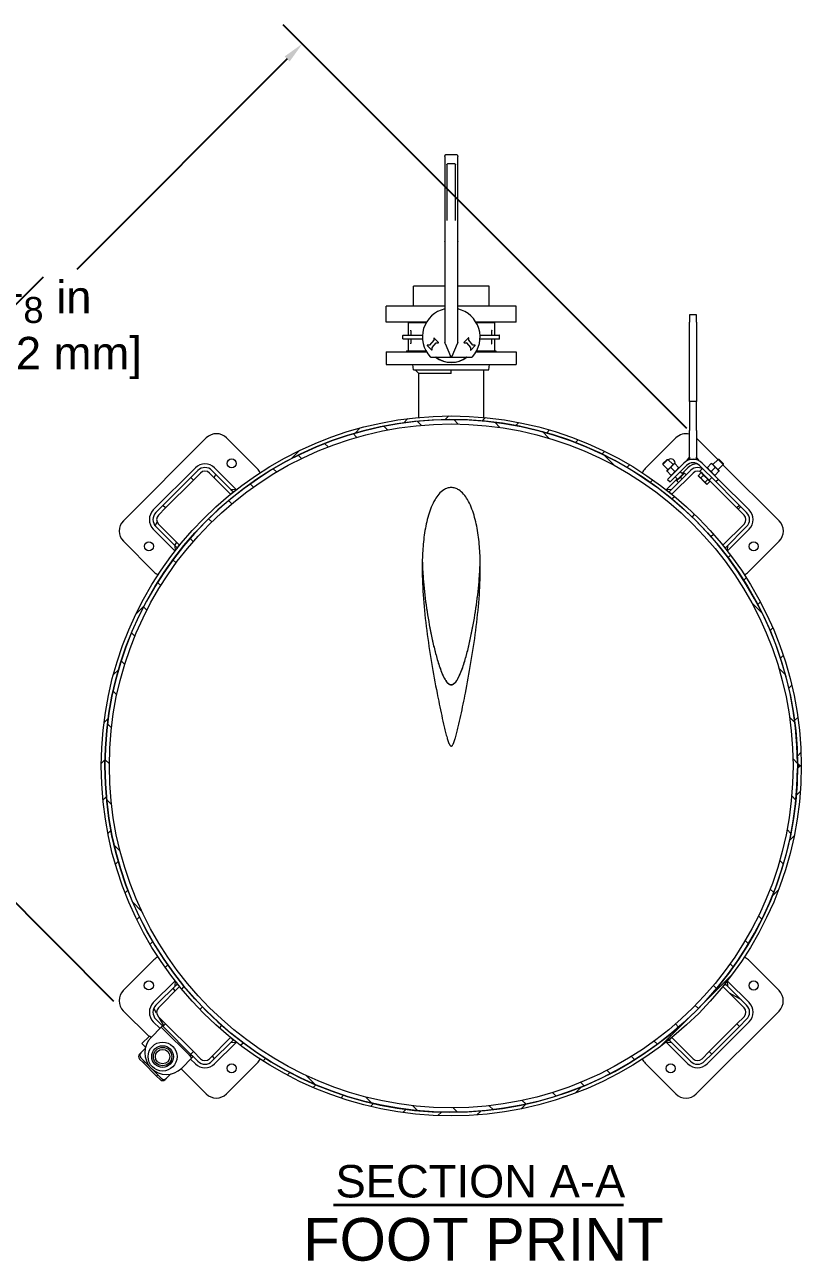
# Model space of a CAD drawing. Header units: inches. Extents: x 19 to 503, y 7 to 322.
# Drawn here: x 217.2 to 271, y 172.1 to 257.8 of the extents above; entities that cross this region are included whole.
import ezdxf

# ---------------------------------------------------------------- set-up
doc = ezdxf.new("R2010")
doc.units = ezdxf.units.IN
doc.header["$LTSCALE"] = 15
doc.header["$MEASUREMENT"] = 0
for name, color, linetype, lineweight in [('Dimension (ANSI)', 7, 'Continuous', 25), ('Hatch', 7, 'Continuous', 18), ('Symbol', 7, 'Continuous', 25), ('Visible', 7, 'Continuous', 18)]:
    doc.layers.add(name, color=color, linetype=linetype, lineweight=lineweight)
doc.styles.add('MEMCOR Medium', font='arial.ttf')
doc.styles.add('Standard Large', font='arial.ttf')
doc.styles.add('Text Style242', font='arial.ttf')
doc.dimstyles.new('Default (ANSI)', dxfattribs={"dimscale": 15, "dimtxt": 0.15, "dimasz": 0.098425, "dimexe": 0.125, "dimexo": 0.0625, "dimgap": 0.031496, "dimtad": 0, "dimtih": 1, "dimtoh": 1, "dimdec": 4, "dimrnd": 1e-08, "dimzin": 3, "dimdsep": 46, "dimlunit": 5, "dimtxsty": 'MEMCOR Medium', "dimcen": 0.09, "dimdle": 0.393701, "dimclrd": 256, "dimclre": 256, "dimclrt": 256, "dimadec": 0, "dimazin": 1, "dimtfac": 0.8, "dimtofl": 0, "dimtmove": 0, "dimatfit": 3, "dimfxl": 1, "dimfrac": 1, "dimtolj": 1, "dimtzin": 4, "dimlwd": -1, "dimlwe": -1, "dimarcsym": 0})

# ---------------------------------------------------------------- blocks, each defined once
blk = doc.blocks.new('*D26')
at = {"layer": 'Defpoints', "color": 0, "transparency": 16777216}
for p in [(263.71, 229.12), (196.7, 216.724), (224.003, 189.421)]:
    blk.add_point(p, dxfattribs=at)
at = {"layer": 'Dimension (ANSI)', "transparency": 16777216}
for p, q in [((263.047, 229.783), (235.077, 257.752)), ((235.359, 255.383), (220.78, 240.804)), ((197.744, 217.768), (212.323, 232.346)), ((223.341, 190.084), (195.375, 218.05))]:
    blk.add_line(p, q, dxfattribs=at)
for points in [[(235.185, 255.557), (235.533, 255.209), (236.403, 256.427)], [(197.57, 217.942), (197.918, 217.594), (196.7, 216.724)]]:
    blk.add_solid(points, dxfattribs=at)
at = {"layer": 'Dimension (ANSI)', "transparency": 16777216, "char_height": 2.25, "attachment_point": 5, "style": 'MEMCOR Medium'}
for s, insert in [('\\A1; 56{\\H0.8x;\\S1#8;} in', (216.552, 238.889)), ('\\A1;[1426.2 mm]', (216.552, 234.661))]:
    blk.add_mtext(s, dxfattribs=dict(at, insert=insert))

msp = doc.modelspace()

# ---------------------------------------------------------------- hatches: boundary and pattern name
at = {"layer": 'Hatch'}
h = msp.add_hatch(dxfattribs=at)
h.set_pattern_fill('ANSI31', color=256, scale=15, style=0)
edge = h.paths.add_edge_path()
edge.add_line((270.72643, 206.58848), (270.72673, 206.58819))
edge.add_spline(control_points=[(270.72673, 206.58819), (270.75857, 206.557), (270.79033, 206.52572), (270.85381, 206.46281), (270.88554, 206.43118), (270.91718, 206.39946)], knot_values=[-0.68102593, -0.68102593, -0.68102593, -0.68102593, -0.34137369, -0.34137369, 0, 0, 0, 0], degree=3, periodic=0)
edge.add_line((270.91718, 206.39946), (270.97718, 206.39946))
edge.add_ellipse((246.72747, 206.39946), major_axis=(0, 24.24971), ratio=1, start_angle=270, end_angle=307.8977611)
edge.add_ellipse((246.72747, 206.39946), major_axis=(-14.89549, 19.13564), ratio=1, start_angle=270, end_angle=270.5906879)
edge.add_ellipse((246.72747, 206.39946), major_axis=(-15.09197, 18.98106), ratio=1, start_angle=270, end_angle=283.0230921)
edge.add_ellipse((246.72747, 206.39946), major_axis=(-18.98106, 15.09197), ratio=1, start_angle=270, end_angle=270.5906879)
edge.add_ellipse((246.72747, 206.39946), major_axis=(-19.13564, 14.89549), ratio=1, start_angle=270, end_angle=345.7955322)
edge.add_ellipse((246.72747, 206.39946), major_axis=(-14.89549, 19.13564), ratio=1, start_angle=0, end_angle=0.5906879)
edge.add_ellipse((246.72747, 206.39946), major_axis=(-18.98106, -15.09197), ratio=1, start_angle=270, end_angle=283.0230921)
edge.add_ellipse((246.72747, 206.39946), major_axis=(-15.09197, -18.98106), ratio=1, start_angle=270, end_angle=270.5906879)
edge.add_ellipse((246.72747, 206.39946), major_axis=(-14.89549, -19.13564), ratio=1, start_angle=270, end_angle=345.7955322)
edge.add_ellipse((246.72747, 206.39946), major_axis=(14.89549, -19.13564), ratio=1, start_angle=270, end_angle=270.5906879)
edge.add_ellipse((246.72747, 206.39946), major_axis=(15.09197, -18.98106), ratio=1, start_angle=270, end_angle=283.0230921)
edge.add_ellipse((246.72747, 206.39946), major_axis=(18.98106, -15.09197), ratio=1, start_angle=270, end_angle=270.5906879)
edge.add_ellipse((246.72747, 206.39946), major_axis=(19.13564, -14.89549), ratio=1, start_angle=270, end_angle=345.7955322)
edge.add_ellipse((246.72747, 206.39946), major_axis=(19.13564, 14.89549), ratio=1, start_angle=270, end_angle=270.5906879)
edge.add_ellipse((246.72747, 206.39946), major_axis=(18.98106, 15.09197), ratio=1, start_angle=270, end_angle=283.0230921)
edge.add_ellipse((246.72747, 206.39946), major_axis=(15.09197, 18.98106), ratio=1, start_angle=270, end_angle=270.5906879)
edge.add_ellipse((246.72747, 206.39946), major_axis=(14.89549, 19.13564), ratio=1, start_angle=270, end_angle=307.8977611)
edge.add_line((270.97718, 206.39946), (270.91718, 206.39946))
edge.add_spline(control_points=[(270.91718, 206.39946), (270.88554, 206.36774), (270.85381, 206.33611), (270.79033, 206.2732), (270.75857, 206.24192), (270.72673, 206.21073)], knot_values=[-0.68207588, -0.68207588, -0.68207588, -0.68207588, -0.3407022, -0.3407022, -0.00104997, -0.00104997, -0.00104997, -0.00104997], degree=3, periodic=0)
edge.add_line((270.72673, 206.21073), (270.72643, 206.21044))
edge.add_ellipse((246.72747, 206.39946), major_axis=(-0.18902, -23.99896), ratio=1, start_angle=90.9025037, end_angle=450, ccw=False)
h = msp.add_hatch(dxfattribs=at)
h.set_pattern_fill('ANSI31', color=256, scale=15, angle=90.0002, style=0)
edge = h.paths.add_edge_path()
edge.add_ellipse((246.72747, 206.39946), major_axis=(0, 24), ratio=1, start_angle=270, end_angle=270.4505559)
edge.add_ellipse((246.72747, 206.39946), major_axis=(-0.18873, 23.99926), ratio=1, start_angle=270, end_angle=629.0988883)
edge.add_ellipse((246.72747, 206.39946), major_axis=(0.18873, 23.99926), ratio=1, start_angle=270, end_angle=270.4505559)
edge = h.paths.add_edge_path(flags=0)
edge.add_ellipse((246.72747, 206.39946), major_axis=(0, 23.69), ratio=1, start_angle=0, end_angle=360)
h = msp.add_hatch(dxfattribs=at)
h.set_pattern_fill('ANSI31', color=256, scale=15, angle=15, style=0)
edge = h.paths.add_edge_path()
edge.add_line((231.43947, 225.22299), (231.61625, 225.39977))
edge.add_line((231.61625, 225.39977), (231.45872, 225.5573))
edge.add_line((231.45872, 225.5573), (230.14825, 226.86777))
edge.add_ellipse((229.66035, 226.37986), major_axis=(-0.4879, 0.4879), ratio=1, start_angle=270, end_angle=360)
edge.add_line((229.17244, 226.86777), (228.68, 226.37532))
edge.add_line((228.68, 226.37532), (228.85678, 226.19855))
edge.add_line((228.85678, 226.19855), (229.34922, 226.69099))
edge.add_ellipse((229.66035, 226.37986), major_axis=(0.31113, 0.31113), ratio=1, start_angle=0, end_angle=90, ccw=False)
edge.add_line((229.97147, 226.69099), (231.43947, 225.22299))
h = msp.add_hatch(dxfattribs=at)
h.set_pattern_fill('ANSI31', color=256, scale=15, style=0)
edge = h.paths.add_edge_path()
edge.add_line((264.77494, 226.37532), (264.2825, 226.86777))
edge.add_ellipse((263.79459, 226.37986), major_axis=(-0.4879, 0.4879), ratio=1, start_angle=270, end_angle=360)
edge.add_line((263.30669, 226.86777), (261.99622, 225.5573))
edge.add_line((261.99622, 225.5573), (261.83869, 225.39977))
edge.add_line((261.83869, 225.39977), (262.01547, 225.22299))
edge.add_line((262.01547, 225.22299), (263.48347, 226.69099))
edge.add_ellipse((263.79459, 226.37986), major_axis=(0.31113, 0.31113), ratio=1, start_angle=0, end_angle=90, ccw=False)
edge.add_line((264.10572, 226.69099), (264.59816, 226.19855))
edge.add_line((264.59816, 226.19855), (264.77494, 226.37532))
h = msp.add_hatch(dxfattribs=at)
h.set_pattern_fill('ANSI31', color=256, scale=15, angle=-15, style=0)
edge = h.paths.add_edge_path()
edge.add_line((231.45872, 225.5573), (231.61625, 225.39977))
edge.add_line((231.61625, 225.39977), (231.6355, 225.38052))
edge.add_ellipse((246.72747, 206.39946), major_axis=(18.98106, 15.09197), ratio=1, start_angle=89.4093121, end_angle=90, ccw=False)
edge.add_line((231.83198, 225.5351), (231.45872, 225.5573))
h = msp.add_hatch(dxfattribs=at)
h.set_pattern_fill('ANSI31', color=256, scale=15, angle=-15, style=0)
edge = h.paths.add_edge_path()
edge.add_ellipse((246.72747, 206.39946), major_axis=(19.13564, -14.89549), ratio=1, start_angle=89.4093121, end_angle=90)
edge.add_line((261.62296, 225.5351), (261.99622, 225.5573))
edge.add_line((261.99622, 225.5573), (261.83869, 225.39977))
edge.add_line((261.83869, 225.39977), (261.81944, 225.38052))
h = msp.add_hatch(dxfattribs=at)
h.set_pattern_fill('ANSI31', color=256, scale=15, angle=15, style=0)
edge = h.paths.add_edge_path()
edge.add_line((226.75161, 224.44693), (226.25916, 223.95449))
edge.add_ellipse((226.74707, 223.46658), major_axis=(-0.4879, -0.4879), ratio=1, start_angle=270, end_angle=360)
edge.add_line((226.25916, 222.97868), (227.56963, 221.66821))
edge.add_line((227.56963, 221.66821), (227.72716, 221.51068))
edge.add_line((227.72716, 221.51068), (227.90394, 221.68746))
edge.add_line((227.90394, 221.68746), (226.43594, 223.15546))
edge.add_ellipse((226.74707, 223.46658), major_axis=(-0.31113, 0.31113), ratio=1, start_angle=0, end_angle=90, ccw=False)
edge.add_line((226.43594, 223.77771), (226.92838, 224.27016))
edge.add_line((226.92838, 224.27016), (226.75161, 224.44693))
h = msp.add_hatch(dxfattribs=at)
h.set_pattern_fill('ANSI31', color=256, scale=15, style=0)
edge = h.paths.add_edge_path()
edge.add_line((265.551, 221.68746), (265.72778, 221.51068))
edge.add_line((265.72778, 221.51068), (265.88531, 221.66821))
edge.add_line((265.88531, 221.66821), (267.19578, 222.97868))
edge.add_ellipse((266.70787, 223.46658), major_axis=(0.4879, 0.4879), ratio=1, start_angle=270, end_angle=360)
edge.add_line((267.19578, 223.95449), (266.70333, 224.44693))
edge.add_line((266.70333, 224.44693), (266.52656, 224.27016))
edge.add_line((266.52656, 224.27016), (267.019, 223.77771))
edge.add_ellipse((266.70787, 223.46658), major_axis=(0.31113, -0.31113), ratio=1, start_angle=0, end_angle=90, ccw=False)
edge.add_line((267.019, 223.15546), (265.551, 221.68746))
h = msp.add_hatch(dxfattribs=at)
h.set_pattern_fill('ANSI31', color=256, scale=15, angle=-15, style=0)
edge = h.paths.add_edge_path()
edge.add_ellipse((246.72747, 206.39946), major_axis=(14.89549, 19.13564), ratio=1, start_angle=89.4093121, end_angle=90)
edge.add_line((227.59183, 221.29495), (227.56963, 221.66821))
edge.add_line((227.56963, 221.66821), (227.72716, 221.51068))
edge.add_line((227.72716, 221.51068), (227.74641, 221.49143))
h = msp.add_hatch(dxfattribs=at)
h.set_pattern_fill('ANSI31', color=256, scale=15, angle=-15, style=0)
edge = h.paths.add_edge_path()
edge.add_line((265.88531, 221.66821), (265.72778, 221.51068))
edge.add_line((265.72778, 221.51068), (265.70853, 221.49143))
edge.add_ellipse((246.72747, 206.39946), major_axis=(15.09197, -18.98106), ratio=1, start_angle=89.4093121, end_angle=90, ccw=False)
edge.add_line((265.86311, 221.29495), (265.88531, 221.66821))
h = msp.add_hatch(dxfattribs=at)
h.set_pattern_fill('ANSI31', color=256, scale=15, angle=75, style=0)
edge = h.paths.add_edge_path()
edge.add_line((227.90394, 191.11146), (227.72716, 191.28824))
edge.add_line((227.72716, 191.28824), (227.56963, 191.13071))
edge.add_line((227.56963, 191.13071), (226.25916, 189.82024))
edge.add_ellipse((226.74707, 189.33234), major_axis=(-0.4879, -0.4879), ratio=1, start_angle=270, end_angle=360)
edge.add_line((226.25916, 188.84443), (226.72409, 188.37951))
edge.add_line((226.72409, 188.37951), (226.75161, 188.35199))
edge.add_line((226.75161, 188.35199), (226.92838, 188.52877))
edge.add_line((226.92838, 188.52877), (226.43594, 189.02121))
edge.add_ellipse((226.74707, 189.33234), major_axis=(-0.31113, 0.31113), ratio=1, start_angle=0, end_angle=90, ccw=False)
edge.add_line((226.43594, 189.64346), (227.90394, 191.11146))
h = msp.add_hatch(dxfattribs=at)
h.set_pattern_fill('ANSI31', color=256, scale=15, angle=-15, style=0)
edge = h.paths.add_edge_path()
edge.add_line((227.56963, 191.13071), (227.72716, 191.28824))
edge.add_line((227.72716, 191.28824), (227.74641, 191.30749))
edge.add_ellipse((246.72747, 206.39946), major_axis=(-15.09197, 18.98106), ratio=1, start_angle=89.4093121, end_angle=90, ccw=False)
edge.add_line((227.59183, 191.50397), (227.56963, 191.13071))
h = msp.add_hatch(dxfattribs=at)
h.set_pattern_fill('ANSI31', color=256, scale=15, angle=105.0002, style=0)
edge = h.paths.add_edge_path()
edge.add_line((266.70333, 188.35199), (267.19578, 188.84443))
edge.add_ellipse((266.70787, 189.33234), major_axis=(0.4879, 0.4879), ratio=1, start_angle=270, end_angle=360)
edge.add_line((267.19578, 189.82024), (265.88531, 191.13071))
edge.add_line((265.88531, 191.13071), (265.72778, 191.28824))
edge.add_line((265.72778, 191.28824), (265.551, 191.11146))
edge.add_line((265.551, 191.11146), (267.019, 189.64346))
edge.add_ellipse((266.70787, 189.33234), major_axis=(0.31113, -0.31113), ratio=1, start_angle=0, end_angle=90, ccw=False)
edge.add_line((267.019, 189.02121), (266.52656, 188.52877))
edge.add_line((266.52656, 188.52877), (266.70333, 188.35199))
h = msp.add_hatch(dxfattribs=at)
h.set_pattern_fill('ANSI31', color=256, scale=15, angle=-15, style=0)
edge = h.paths.add_edge_path()
edge.add_ellipse((246.72747, 206.39946), major_axis=(-14.89549, -19.13564), ratio=1, start_angle=89.4093121, end_angle=90)
edge.add_line((265.86311, 191.50397), (265.88531, 191.13071))
edge.add_line((265.88531, 191.13071), (265.72778, 191.28824))
edge.add_line((265.72778, 191.28824), (265.70853, 191.30749))
h = msp.add_hatch(dxfattribs=at)
h.set_pattern_fill('ANSI31', color=256, scale=15, angle=75, style=0)
edge = h.paths.add_edge_path()
edge.add_line((228.84541, 186.25819), (229.17244, 185.93115))
edge.add_ellipse((229.66035, 186.41906), major_axis=(0.4879, -0.4879), ratio=1, start_angle=270, end_angle=360)
edge.add_line((230.14825, 185.93115), (231.45872, 187.24162))
edge.add_line((231.45872, 187.24162), (231.61625, 187.39915))
edge.add_line((231.61625, 187.39915), (231.43947, 187.57593))
edge.add_line((231.43947, 187.57593), (229.97147, 186.10793))
edge.add_ellipse((229.66035, 186.41906), major_axis=(-0.31113, -0.31113), ratio=1, start_angle=0, end_angle=90, ccw=False)
edge.add_line((229.34922, 186.10793), (228.85678, 186.60037))
edge.add_line((228.85678, 186.60037), (228.68, 186.4236))
edge.add_line((228.68, 186.4236), (228.84541, 186.25819))
h = msp.add_hatch(dxfattribs=at)
h.set_pattern_fill('ANSI31', color=256, scale=15, angle=-15, style=0)
edge = h.paths.add_edge_path()
edge.add_ellipse((246.72747, 206.39946), major_axis=(-19.13564, 14.89549), ratio=1, start_angle=89.4093121, end_angle=90)
edge.add_line((231.83198, 187.26382), (231.45872, 187.24162))
edge.add_line((231.45872, 187.24162), (231.61625, 187.39915))
edge.add_line((231.61625, 187.39915), (231.6355, 187.4184))
h = msp.add_hatch(dxfattribs=at)
h.set_pattern_fill('ANSI31', color=256, scale=15, angle=-15, style=0)
edge = h.paths.add_edge_path()
edge.add_line((261.99622, 187.24162), (261.83869, 187.39915))
edge.add_line((261.83869, 187.39915), (261.81944, 187.4184))
edge.add_ellipse((246.72747, 206.39946), major_axis=(-18.98106, -15.09197), ratio=1, start_angle=89.4093121, end_angle=90, ccw=False)
edge.add_line((261.62296, 187.26382), (261.99622, 187.24162))
h = msp.add_hatch(dxfattribs=at)
h.set_pattern_fill('ANSI31', color=256, scale=15, angle=105.0002, style=0)
edge = h.paths.add_edge_path()
edge.add_line((262.01547, 187.57593), (261.83869, 187.39915))
edge.add_line((261.83869, 187.39915), (261.99622, 187.24162))
edge.add_line((261.99622, 187.24162), (263.30669, 185.93115))
edge.add_ellipse((263.79459, 186.41906), major_axis=(0.4879, -0.4879), ratio=1, start_angle=270, end_angle=360)
edge.add_line((264.2825, 185.93115), (264.77494, 186.4236))
edge.add_line((264.77494, 186.4236), (264.59816, 186.60037))
edge.add_line((264.59816, 186.60037), (264.10572, 186.10793))
edge.add_ellipse((263.79459, 186.41906), major_axis=(-0.31113, -0.31113), ratio=1, start_angle=0, end_angle=90, ccw=False)
edge.add_line((263.48347, 186.10793), (262.01547, 187.57593))

# ---------------------------------------------------------------- linework, layer by layer
at = {"layer": 'Symbol', "lineweight": 35}
msp.add_line((238.55966, 175.99817), (258.65704, 175.99817), dxfattribs=at)
at = {"layer": 'Visible'}
for p, q in [((246.27747, 248.61308), (246.27747, 248.67808)), ((246.27747, 248.61308), (246.27747, 242.76109)), ((247.11747, 248.73808), (246.33747, 248.73808)), ((247.17747, 248.67808), (247.17747, 248.61308)), ((247.17747, 242.76109), (247.17747, 248.61308)), ((246.42747, 248.05308), (246.42747, 248.07308)), ((246.42747, 248.05308), (246.42747, 244.82018)), ((246.98747, 248.11308), (246.46747, 248.11308)), ((247.02747, 248.07308), (247.02747, 248.05308)), ((247.02747, 244.82018), (247.02747, 248.05308)), ((246.42747, 244.80732), (246.42747, 244.82018)), ((246.42747, 244.80732), (246.42747, 244.19915)), ((247.02747, 244.82018), (247.02747, 244.80732)), ((247.02747, 244.19915), (247.02747, 244.80732)), ((246.27747, 242.73795), (246.27747, 242.76109)), ((246.27747, 242.73795), (246.27747, 238.05594)), ((247.17747, 242.76109), (247.17747, 242.73795)), ((247.17747, 238.05594), (247.17747, 242.73795)), ((246.27747, 239.6367), (244.10247, 239.6367)), ((244.10247, 238.2617), (244.10247, 239.6367)), ((249.35247, 239.6367), (247.17747, 239.6367)), ((249.35247, 238.2617), (249.35247, 239.6367)), ((246.27747, 238.2617), (242.22747, 238.2617)), ((242.22747, 237.1367), (242.22747, 238.2617)), ((251.22747, 238.2617), (247.17747, 238.2617)), ((251.22747, 237.1367), (251.22747, 238.2617)), ((246.27747, 238.05594), (246.27747, 237.99008)), ((246.27747, 237.99008), (246.27747, 235.74259)), ((247.17747, 237.99008), (247.17747, 238.05594)), ((247.17747, 235.74259), (247.17747, 237.99008)), ((263.23205, 237.64897), (263.23205, 237.14897)), ((263.73205, 237.64897), (263.23205, 237.64897)), ((263.73205, 237.14897), (263.73205, 237.64897)), ((245.00927, 237.1367), (242.22747, 237.1367)), ((243.77471, 237.1367), (243.73534, 237.09733)), ((244.98642, 237.09733), (243.73534, 237.09733)), ((243.73534, 237.09733), (243.73534, 236.25088)), ((251.22747, 237.1367), (248.44567, 237.1367)), ((249.7196, 237.09733), (248.46852, 237.09733)), ((249.68023, 237.1367), (249.7196, 237.09733)), ((249.7196, 237.09733), (249.7196, 236.25088)), ((263.23205, 232.14897), (263.23205, 237.14897)), ((263.73205, 237.14897), (263.73205, 232.14897)), ((243.38252, 235.99497), (243.38252, 236.23119)), ((243.4022, 236.25088), (243.65128, 236.25088)), ((243.65128, 235.97529), (243.4022, 235.97529)), ((243.65128, 236.25088), (244.73222, 236.25088)), ((244.73222, 235.97529), (243.65128, 235.97529)), ((243.73534, 235.97529), (243.73534, 235.14946)), ((243.94883, 236.25088), (243.94883, 236.43874)), ((243.94883, 235.78743), (243.94883, 235.97529)), ((245.51108, 235.88805), (245.22785, 235.54912)), ((245.39728, 235.37822), (245.68051, 235.71716)), ((245.51341, 236.04474), (245.51341, 235.89447)), ((245.84448, 235.73781), (245.53048, 236.05181)), ((245.68818, 235.72074), (245.83741, 235.72074)), ((246.27747, 235.72123), (246.27747, 235.74259)), ((246.28066, 235.70558), (246.28665, 235.69149)), ((246.30066, 235.65853), (246.28665, 235.69149)), ((246.30066, 235.65853), (246.67111, 234.78688)), ((246.78383, 234.78688), (247.15428, 235.65853)), ((247.1683, 235.69149), (247.15428, 235.65853)), ((247.1683, 235.69149), (247.17428, 235.70558)), ((247.17747, 235.74259), (247.17747, 235.72123)), ((247.92446, 236.05181), (247.61046, 235.73781)), ((247.61753, 235.72074), (247.76676, 235.72074)), ((247.77443, 235.71716), (248.05766, 235.37822)), ((247.94153, 235.89447), (247.94153, 236.04474)), ((248.22709, 235.54912), (247.94386, 235.88805)), ((248.72272, 236.25088), (249.80366, 236.25088)), ((249.80366, 235.97529), (248.72272, 235.97529)), ((249.50611, 236.43874), (249.50611, 236.25088)), ((249.50611, 235.97529), (249.50611, 235.78743)), ((249.7196, 235.97529), (249.7196, 235.14946)), ((249.80366, 236.25088), (250.05274, 236.25088)), ((250.05274, 235.97529), (249.80366, 235.97529)), ((250.07242, 235.99497), (250.07242, 236.23119)), ((242.22747, 235.08946), (245.00927, 235.08946)), ((242.22747, 235.08946), (242.22747, 234.20946)), ((243.63247, 235.14946), (244.97492, 235.14946)), ((243.63247, 235.14946), (243.63247, 235.08946)), ((245.06388, 235.52846), (245.37788, 235.21446)), ((245.22018, 235.54553), (245.07095, 235.54553)), ((245.39495, 235.22154), (245.39495, 235.37181)), ((246.67697, 234.77308), (246.67111, 234.78688)), ((246.69138, 234.73917), (246.67697, 234.77308)), ((246.77797, 234.77308), (246.768, 234.74961)), ((246.78383, 234.78688), (246.77797, 234.77308)), ((248.05999, 235.37181), (248.05999, 235.22154)), ((248.07706, 235.21446), (248.39106, 235.52846)), ((248.38399, 235.54553), (248.23476, 235.54553)), ((248.44567, 235.08946), (251.22747, 235.08946)), ((248.48002, 235.14946), (249.82247, 235.14946)), ((249.82247, 235.14946), (249.82247, 235.08946)), ((251.22747, 235.08946), (251.22747, 234.20946)), ((242.22747, 234.20946), (251.22747, 234.20946)), ((244.1179, 233.83946), (244.07247, 234.20946)), ((245.3527, 234.71308), (246.71278, 234.71308)), ((246.71278, 234.71308), (248.10224, 234.71308)), ((249.33704, 233.83946), (249.38247, 234.20946)), ((244.1179, 233.83946), (249.33704, 233.83946)), ((244.47747, 233.58946), (244.22747, 233.83946)), ((244.47747, 230.54456), (244.47747, 233.58946)), ((246.72747, 233.58946), (244.47747, 233.58946)), ((246.72747, 233.58946), (246.72747, 233.83946)), ((248.97747, 230.54456), (248.97747, 233.83946)), ((263.23205, 231.64897), (263.23205, 232.14897)), ((263.23205, 231.64897), (263.23205, 229.64897)), ((263.73205, 231.64897), (263.23205, 231.64897)), ((263.73205, 232.14897), (263.73205, 231.64897)), ((263.73205, 229.64897), (263.73205, 231.64897)), ((263.23205, 227.64897), (263.23205, 229.64897)), ((263.73205, 229.64897), (263.73205, 227.64897)), ((224.00703, 223.38173), (229.74874, 229.12344)), ((231.16295, 229.12344), (233.28427, 227.00212)), ((260.17421, 226.99858), (262.29553, 229.1199)), ((263.73205, 229.09759), (265.20562, 227.62402)), ((228.99567, 227.04454), (226.08239, 224.13126)), ((231.79302, 225.57655), (230.32503, 227.04454)), ((261.3941, 227.34802), (261.68092, 227.63485)), ((261.74766, 227.63484), (261.3941, 227.28129)), ((261.3941, 227.34802), (261.3941, 227.28129)), ((261.75105, 226.92434), (261.3941, 227.28129)), ((261.68092, 227.63485), (261.74766, 227.63484)), ((262.84566, 227.38537), (261.71429, 226.254)), ((262.10461, 227.27789), (261.74766, 227.63484)), ((262.06041, 227.2337), (261.79525, 226.96853)), ((261.89106, 226.07722), (263.02243, 227.20859)), ((261.95152, 227.07743), (262.22093, 226.80801)), ((262.193, 227.36628), (262.06041, 227.2337)), ((262.21668, 227.34259), (262.4861, 227.07318)), ((263.12991, 227.04454), (262.73393, 226.64856)), ((263.05834, 227.54299), (263.23205, 227.80105)), ((263.23205, 227.80105), (263.23205, 227.61355)), ((263.23205, 227.64897), (263.73205, 227.64897)), ((263.90577, 227.54299), (263.73205, 227.80105)), ((263.73205, 227.61355), (263.73205, 227.80105)), ((263.94167, 227.20859), (264.2825, 226.86777)), ((265.24982, 226.254), (264.11845, 227.38537)), ((264.74742, 227.34259), (264.47801, 227.07318)), ((265.01259, 227.07743), (264.74317, 226.80801)), ((264.90369, 227.2337), (264.77111, 227.36628)), ((264.8595, 227.27789), (265.21645, 227.63484)), ((265.16886, 226.96853), (264.90369, 227.2337)), ((265.21305, 226.92434), (265.57, 227.28129)), ((265.28318, 227.63485), (265.21645, 227.63484)), ((265.57, 227.28129), (265.21645, 227.63484)), ((265.28318, 227.63485), (265.57001, 227.34802)), ((265.55918, 227.27046), (269.45145, 223.3782)), ((265.57001, 227.34802), (265.57, 227.28129)), ((226.75161, 224.44693), (228.68, 226.37532)), ((228.85678, 226.19855), (226.92838, 224.27016)), ((229.17244, 226.86777), (228.68, 226.37532)), ((228.68, 226.37532), (228.85678, 226.19855)), ((228.85678, 226.19855), (229.34922, 226.69099)), ((229.97147, 226.69099), (231.43947, 225.22299)), ((231.61625, 225.39977), (230.14825, 226.86777)), ((262.38038, 226.29501), (261.66192, 225.57655)), ((261.79525, 226.96853), (261.66267, 226.83595)), ((261.68635, 226.81226), (261.95577, 226.54285)), ((261.71429, 226.254), (261.89106, 226.07722)), ((263.30669, 226.86777), (261.83869, 225.39977)), ((262.01547, 225.22299), (263.48347, 226.69099)), ((262.42139, 226.254), (262.24462, 226.43078)), ((262.86333, 226.69594), (262.333, 226.16561)), ((262.35068, 226.14793), (262.48327, 226.28051)), ((262.48327, 226.28051), (262.61585, 226.4131)), ((262.77495, 226.60755), (262.59817, 226.78433)), ((262.61585, 226.4131), (262.74843, 226.54568)), ((262.61585, 226.4131), (262.73393, 226.29501)), ((262.74843, 226.54568), (262.88101, 226.67826)), ((262.88101, 226.67826), (262.86333, 226.69594)), ((262.88101, 226.67826), (262.9991, 226.56018)), ((264.04255, 226.7188), (263.85551, 226.53177)), ((263.87237, 226.46754), (263.85889, 226.51786)), ((263.87237, 226.46754), (263.91567, 226.42425)), ((263.91567, 226.42425), (264.15236, 226.18756)), ((264.21022, 226.55113), (264.02319, 226.36409)), ((264.04255, 226.7188), (264.12639, 226.63496)), ((264.08309, 226.67826), (264.10073, 226.6959)), ((264.10572, 226.69099), (264.59816, 226.19855)), ((264.12639, 226.63496), (264.21022, 226.55113)), ((264.15236, 226.18756), (264.37423, 225.96569)), ((264.21022, 226.55113), (264.36308, 226.39827)), ((264.77494, 226.37532), (264.2825, 226.86777)), ((264.51593, 226.24542), (264.3289, 226.05839)), ((264.36308, 226.39827), (264.51593, 226.24542)), ((264.51593, 226.24542), (264.58495, 226.1764)), ((264.59816, 226.19855), (264.77494, 226.37532)), ((266.52656, 224.27016), (264.59816, 226.19855)), ((264.77494, 226.37532), (266.70333, 224.44693)), ((265.27775, 226.81226), (265.00834, 226.54285)), ((265.24982, 226.254), (265.07304, 226.07722)), ((265.30144, 226.83595), (265.16886, 226.96853)), ((267.37255, 224.13126), (265.24982, 226.254)), ((231.43947, 225.22299), (231.61625, 225.39977)), ((231.45872, 225.5573), (231.6355, 225.38052)), ((231.83198, 225.5351), (231.45872, 225.5573)), ((231.79302, 225.57655), (231.75609, 225.53961)), ((261.99622, 225.5573), (261.62296, 225.5351)), ((261.66192, 225.57655), (261.69885, 225.53961)), ((261.81944, 225.38052), (261.99622, 225.5573)), ((261.83869, 225.39977), (262.01547, 225.22299)), ((262.35068, 226.14793), (262.333, 226.16561)), ((262.35068, 226.14793), (262.46877, 226.02985)), ((264.37423, 225.96569), (264.4027, 225.93721)), ((264.4027, 225.93721), (264.45302, 225.92373)), ((264.65396, 226.10739), (264.46693, 225.92035)), ((264.58495, 226.1764), (264.65396, 226.10739)), ((264.61342, 226.14793), (264.6311, 226.16561)), ((226.75161, 224.44693), (226.25916, 223.95449)), ((226.43594, 223.77771), (226.92838, 224.27016)), ((226.92838, 224.27016), (226.75161, 224.44693)), ((266.70333, 224.44693), (266.52656, 224.27016)), ((266.52656, 224.27016), (267.019, 223.77771)), ((267.19578, 223.95449), (266.70333, 224.44693)), ((226.08239, 222.8019), (227.55038, 221.33391)), ((226.25916, 222.97868), (227.72716, 221.51068)), ((227.90394, 221.68746), (226.43594, 223.15546)), ((267.019, 223.15546), (265.551, 221.68746)), ((265.72778, 221.51068), (267.19578, 222.97868)), ((265.90456, 221.33391), (267.37255, 222.8019)), ((226.12835, 219.8462), (224.00703, 221.96752)), ((269.45145, 221.96398), (267.33013, 219.84266)), ((227.55038, 221.33391), (227.58732, 221.37084)), ((227.74641, 221.49143), (227.56963, 221.66821)), ((227.56963, 221.66821), (227.59183, 221.29495)), ((227.72716, 221.51068), (227.90394, 221.68746)), ((265.551, 221.68746), (265.72778, 221.51068)), ((265.88531, 221.66821), (265.70853, 221.49143)), ((265.86311, 221.29495), (265.88531, 221.66821)), ((265.90456, 221.33391), (265.86762, 221.37084)), ((270.91718, 206.39946), (270.72747, 206.39946)), ((270.72747, 206.39946), (270.91718, 206.39946)), ((270.91718, 206.39946), (270.97718, 206.39946)), ((270.97718, 206.39946), (270.91718, 206.39946)), ((224.00349, 190.83494), (226.12481, 192.95626)), ((267.32659, 192.95272), (269.44791, 190.8314)), ((227.55038, 191.46502), (226.08239, 189.99702)), ((227.72716, 191.28824), (226.25916, 189.82024)), ((226.43594, 189.64346), (227.90394, 191.11146)), ((227.55038, 191.46502), (227.58732, 191.42808)), ((227.59183, 191.50397), (227.56963, 191.13071)), ((227.56963, 191.13071), (227.74641, 191.30749)), ((227.90394, 191.11146), (227.72716, 191.28824)), ((265.72778, 191.28824), (265.551, 191.11146)), ((265.551, 191.11146), (267.019, 189.64346)), ((265.70853, 191.30749), (265.88531, 191.13071)), ((267.19578, 189.82024), (265.72778, 191.28824)), ((265.88531, 191.13071), (265.86311, 191.50397)), ((265.90456, 191.46502), (265.86762, 191.42808)), ((267.37255, 189.99702), (265.90456, 191.46502)), ((225.78328, 187.64094), (224.00349, 189.42073)), ((269.44791, 189.41719), (263.7062, 183.67548)), ((226.08239, 188.66766), (226.54731, 188.20273)), ((226.25916, 188.84443), (226.72409, 188.37951)), ((226.92838, 188.52877), (226.43594, 189.02121)), ((226.75161, 188.35199), (226.92838, 188.52877)), ((226.92838, 188.52877), (228.85678, 186.60037)), ((264.45927, 185.75438), (267.37255, 188.66766)), ((264.59816, 186.60037), (266.52656, 188.52877)), ((267.019, 189.02121), (266.52656, 188.52877)), ((266.52656, 188.52877), (266.70333, 188.35199)), ((266.70333, 188.35199), (267.19578, 188.84443)), ((225.29715, 187.1548), (225.82748, 187.68513)), ((225.92859, 187.58402), (225.82748, 187.68513)), ((226.6357, 188.29112), (225.92859, 187.58402)), ((226.72409, 188.37951), (226.6357, 188.29112)), ((226.81247, 188.11435), (226.6357, 188.29112)), ((226.72409, 188.37951), (226.90086, 188.20273)), ((228.58024, 186.34658), (226.81247, 188.11435)), ((228.66863, 186.43497), (226.90086, 188.20273)), ((266.70333, 188.35199), (264.77494, 186.4236)), ((225.22148, 186.52336), (225.51907, 186.82094)), ((225.54036, 186.91158), (225.29715, 187.1548)), ((231.43947, 187.57593), (229.97147, 186.10793)), ((230.14825, 185.93115), (231.61625, 187.39915)), ((230.32503, 185.75438), (231.79302, 187.22237)), ((231.61625, 187.39915), (231.43947, 187.57593)), ((231.6355, 187.4184), (231.45872, 187.24162)), ((231.45872, 187.24162), (231.83198, 187.26382)), ((231.79302, 187.22237), (231.75609, 187.25931)), ((261.62296, 187.26382), (261.99622, 187.24162)), ((261.66192, 187.22237), (261.69885, 187.25931)), ((261.66192, 187.22237), (263.12991, 185.75438)), ((261.99622, 187.24162), (261.81944, 187.4184)), ((262.01547, 187.57593), (261.83869, 187.39915)), ((261.83869, 187.39915), (263.30669, 185.93115)), ((263.48347, 186.10793), (262.01547, 187.57593)), ((225.1331, 186.43497), (225.22148, 186.52336)), ((225.37595, 185.83856), (225.1331, 186.08141)), ((225.22148, 186.1698), (225.92859, 185.4627)), ((225.37595, 185.83856), (225.46434, 185.92694)), ((228.75702, 186.1698), (228.04991, 185.4627)), ((228.75702, 186.1698), (228.58024, 186.34658)), ((228.66863, 186.43497), (228.84541, 186.25819)), ((228.66863, 186.08141), (228.99567, 185.75438)), ((228.85678, 186.60037), (228.68, 186.4236)), ((228.75702, 186.1698), (228.84541, 186.25819)), ((228.84541, 186.25819), (229.17244, 185.93115)), ((229.34922, 186.10793), (228.85678, 186.60037)), ((264.59816, 186.60037), (264.10572, 186.10793)), ((264.2825, 185.93115), (264.77494, 186.4236)), ((264.77494, 186.4236), (264.59816, 186.60037)), ((226.30445, 184.91006), (225.37595, 185.83856)), ((225.92859, 185.4627), (226.6357, 184.75559)), ((229.7452, 183.67902), (228.0048, 185.41942)), ((233.28073, 185.80034), (231.15941, 183.67902)), ((262.29199, 183.67548), (260.17067, 185.7968)), ((226.30445, 184.91006), (226.39284, 184.99845)), ((226.54731, 184.6672), (226.30445, 184.91006)), ((226.98925, 184.75559), (226.90086, 184.6672)), ((227.28683, 185.05317), (226.98925, 184.75559))]:
    msp.add_line(p, q, dxfattribs=at)
for centre, radius in [((246.72747, 206.39946), 24.24971), ((246.72747, 206.39946), 24), ((246.72747, 206.39946), 23.69), ((231.5165, 227.35567), 0.315), ((225.7748, 221.61396), 0.315), ((267.68368, 221.61043), 0.315), ((225.77126, 191.18849), 0.315), ((267.68015, 191.18496), 0.315), ((226.72409, 186.25819), 1), ((226.72409, 186.25819), 0.75), ((226.72409, 186.25819), 0.63538), ((226.72409, 186.25819), 0.5), ((231.51297, 185.44679), 0.315), ((261.93844, 185.44325), 0.315)]:
    msp.add_circle(centre, radius, dxfattribs=at)
for centre, radius, start, end in [((246.33747, 248.67808), 0.06, 90, 180), ((247.11747, 248.67808), 0.06, 0, 90), ((246.46747, 248.07308), 0.04, 90, 180), ((246.98747, 248.07308), 0.04, 0, 90), ((246.72747, 236.11308), 2, 103.0028782, 222.843643), ((246.72747, 236.11308), 2, 317.156357, 76.9971218), ((243.4022, 236.23119), 0.01969, 90, 180), ((243.4022, 235.99497), 0.01969, 180, 270), ((245.50341, 235.89447), 0.01, 320.1161043, 0), ((245.52341, 236.04474), 0.01, 45, 180), ((245.68818, 235.71074), 0.01, 90, 140.1161043), ((245.83741, 235.73074), 0.01, 270, 45), ((246.31747, 235.72123), 0.04, 180, 203.025492), ((247.13747, 235.72123), 0.04, 336.974508, 0), ((247.61753, 235.73074), 0.01, 135, 270), ((247.76676, 235.71074), 0.01, 39.8838957, 90), ((247.93153, 236.04474), 0.01, 0, 135), ((247.95153, 235.89447), 0.01, 180, 219.8838957), ((250.05274, 236.23119), 0.01969, 0, 90), ((250.05274, 235.99497), 0.01969, 270, 0), ((245.07095, 235.53553), 0.01, 90, 225), ((245.22018, 235.55553), 0.01, 270, 320.1161043), ((245.3527, 234.83808), 0.125, 222.843643, 270), ((245.38495, 235.22154), 0.01, 225, 0), ((245.40495, 235.37181), 0.01, 140.1161043, 180), ((246.71278, 234.77308), 0.06, 308.6432304, 336.974508), ((248.04999, 235.37181), 0.01, 0, 39.8838957), ((248.06999, 235.22154), 0.01, 180, 315), ((248.10224, 234.83808), 0.125, 270, 317.156357), ((248.23476, 235.55553), 0.01, 219.8838957, 270), ((248.38399, 235.53553), 0.01, 315, 90), ((246.72747, 236.11308), 1.7715, 232.2126875, 307.7873125), ((245.65766, 234.65308), 0.06, 53.767952, 90), ((246.72747, 236.11308), 1.75, 233.767952, 306.232048), ((246.7466, 234.76264), 0.06, 220.9598097, 235.6823925), ((246.71278, 234.77308), 0.06, 270.2532086, 308.6432304), ((247.79728, 234.65308), 0.06, 90, 126.232048), ((246.72747, 206.39946), 23.99971, 0.4512519, 359.5487481), ((230.45584, 228.41633), 1, 45, 135), ((263.00263, 228.4128), 1, 76.7371672, 135), ((229.66035, 226.37986), 0.94, 45, 135), ((229.66035, 226.37986), 0.69, 45, 135), ((261.94197, 227.35214), 0.315, 351.5296072, 123.5558467), ((263.48205, 226.74897), 0.9, 45, 135), ((263.48205, 226.74897), 0.65, 45, 135), ((263.48205, 226.74897), 0.9, 106.1276202, 118.0859338), ((263.79459, 226.37986), 0.94, 90.1071561, 135), ((263.79459, 226.37986), 0.69, 45, 135), ((263.48205, 226.74897), 0.9, 61.9140662, 73.8723798), ((229.66035, 226.37986), 0.44, 45, 135), ((232.57716, 226.29501), 1, 24.7813189, 45), ((260.88131, 226.29148), 1, 135, 155.1590056), ((263.79459, 226.37986), 0.44, 45, 135), ((246.72747, 206.39946), 24.24971, 127.8977661, 128.488454), ((246.72747, 206.39946), 24.24971, 51.511546, 52.1022339), ((226.74707, 223.46658), 0.94, 135, 225), ((226.74707, 223.46658), 0.69, 135, 225), ((226.74707, 223.46658), 0.44, 135, 225), ((266.70787, 223.46658), 0.44, 315, 45), ((266.70787, 223.46658), 0.69, 315, 45), ((266.70787, 223.46658), 0.94, 315, 45), ((224.71413, 222.67462), 1, 135, 225), ((268.74434, 222.67109), 1, 315, 45), ((246.72747, 206.39946), 24.24971, 141.511546, 142.1022339), ((246.72747, 206.39946), 24.24971, 37.8977661, 38.488454), ((226.83546, 220.5533), 1, 225, 245.1590056), ((266.62302, 220.54977), 1, 294.7813189, 315), ((246.72747, 206.39946), 24, 359.9999951, 0.0000049), ((226.83192, 192.24915), 1, 114.7813189, 135), ((266.61948, 192.24562), 1, 45, 65.1590056), ((246.72747, 206.39946), 24.24971, 217.8977661, 218.488454), ((246.72747, 206.39946), 24.24971, 321.511546, 322.1022339), ((224.7106, 190.12783), 1, 135, 225), ((268.74081, 190.1243), 1, 315, 45), ((226.74707, 189.33234), 0.94, 135, 225), ((226.74707, 189.33234), 0.69, 135, 225), ((226.74707, 189.33234), 0.44, 135, 225), ((266.70787, 189.33234), 0.44, 315, 45), ((266.70787, 189.33234), 0.69, 315, 45), ((266.70787, 189.33234), 0.94, 315, 45), ((226.98925, 186.52336), 1.5, 135, 315), ((246.72747, 206.39946), 24.24971, 231.511546, 232.1022339), ((246.72747, 206.39946), 24.24971, 307.8977661, 308.488454), ((225.30987, 186.25819), 0.25, 135, 225), ((225.39826, 186.34658), 0.25, 135, 225), ((229.66035, 186.41906), 0.69, 225, 315), ((229.66035, 186.41906), 0.44, 225, 315), ((232.57363, 186.50745), 1, 315, 335.1590056), ((260.87778, 186.50391), 1, 204.7813189, 225), ((263.79459, 186.41906), 0.69, 225, 315), ((263.79459, 186.41906), 0.44, 225, 315), ((229.66035, 186.41906), 0.94, 225, 315), ((263.79459, 186.41906), 0.94, 225, 315), ((226.72409, 184.84398), 0.25, 225, 315), ((226.81247, 184.93237), 0.25, 225, 315), ((230.45231, 184.38613), 1, 225, 315), ((262.9991, 184.38259), 1, 225, 315)]:
    msp.add_arc(centre, radius, start, end, dxfattribs=at)
for points, knots in [([(243.94883, 236.43874), (243.94883, 236.45619), (243.94792, 236.47366), (243.94452, 236.50649), (243.94205, 236.52189), (243.93641, 236.54769), (243.93331, 236.55843), (243.92802, 236.57327), (243.92574, 236.57824), (243.92367, 236.58215), (243.9232, 236.58285), (243.92321, 236.58285)], [0, 0, 0, 0, 0.161515019, 0.161515019, 0.320400342, 0.320400342, 0.464793186, 0.464793186, 0.581087139, 0.581087139, 0.639252146, 0.639252146, 0.639252146, 0.639252146]), ([(249.53173, 236.58286), (249.53173, 236.58286), (249.53138, 236.58232), (249.52995, 236.5797), (249.52855, 236.57683), (249.525, 236.56814), (249.52274, 236.56171), (249.51788, 236.54488), (249.51531, 236.53388), (249.51067, 236.50798), (249.50873, 236.49272), (249.5066, 236.46441), (249.50611, 236.45157), (249.50611, 236.43874)], [0.25121693, 0.25121693, 0.25121693, 0.25121693, 0.301774061, 0.301774061, 0.384608207, 0.384608207, 0.490235729, 0.490235729, 0.621034518, 0.621034518, 0.771730748, 0.771730748, 0.890481659, 0.890481659, 0.890481659, 0.890481659]), ([(243.92321, 235.64331), (243.92321, 235.64331), (243.92356, 235.64384), (243.92499, 235.64647), (243.92639, 235.64933), (243.92995, 235.65803), (243.9322, 235.66445), (243.93706, 235.68128), (243.93963, 235.69228), (243.94427, 235.71819), (243.94621, 235.73345), (243.94834, 235.76176), (243.94883, 235.7746), (243.94883, 235.78743)], [0.25121693, 0.25121693, 0.25121693, 0.25121693, 0.301774061, 0.301774061, 0.384608207, 0.384608207, 0.490235729, 0.490235729, 0.621034518, 0.621034518, 0.771730748, 0.771730748, 0.890481659, 0.890481659, 0.890481659, 0.890481659]), ([(249.50611, 235.78743), (249.50611, 235.76998), (249.50702, 235.75251), (249.51042, 235.71968), (249.51289, 235.70428), (249.51853, 235.67848), (249.52163, 235.66773), (249.52692, 235.6529), (249.5292, 235.64792), (249.53127, 235.64401), (249.53174, 235.64331), (249.53173, 235.64331)], [0, 0, 0, 0, 0.161515019, 0.161515019, 0.320400342, 0.320400342, 0.464793186, 0.464793186, 0.581087139, 0.581087139, 0.639252146, 0.639252146, 0.639252146, 0.639252146]), ([(246.70129, 234.72331), (246.70061, 234.7241), (246.69993, 234.72492), (246.69656, 234.72925), (246.69363, 234.73405), (246.69138, 234.73917)], [0.0923027288, 0.0923027288, 0.0923027288, 0.0923027288, 0.1039513514, 0.1039513514, 0.1517370835, 0.1517370835, 0.1517370835, 0.1517370835]), ([(246.72108, 234.7254), (246.71888, 234.72038), (246.71732, 234.71771), (246.71563, 234.71515), (246.71501, 234.71437), (246.71392, 234.71334), (246.71344, 234.71309), (246.71304, 234.71308)], [0, 0, 0, 0, 0.055402638, 0.055402638, 0.091701074, 0.091701074, 0.127427899, 0.127427899, 0.127427899, 0.127427899]), ([(246.72526, 234.73957), (246.72525, 234.7395), (246.72524, 234.73942), (246.72462, 234.73602), (246.72333, 234.73055), (246.72108, 234.7254)], [-0.0006488507, -0.0006488507, -0.0006488507, -0.0006488507, 0, 0, 0.02871512, 0.02871512, 0.02871512, 0.02871512]), ([(248.74047, 220.07194), (248.74047, 219.40367), (248.7108, 218.70049), (248.60242, 217.25683), (248.52378, 216.51634), (248.33192, 215.03169), (248.21879, 214.28743), (247.97401, 212.82965), (247.84251, 212.11612), (247.61414, 210.95196), (247.50547, 210.4198), (247.33192, 209.62318), (247.27236, 209.35792), (247.18028, 208.97003), (247.14912, 208.8424), (247.08519, 208.59223), (247.0525, 208.46967), (246.99392, 208.2685), (246.96642, 208.17856), (246.91961, 208.04653), (246.90308, 208.00303), (246.87604, 207.94055), (246.86665, 207.92019), (246.84667, 207.88084), (246.83611, 207.86183), (246.81278, 207.82603), (246.79882, 207.80737), (246.77473, 207.78553), (246.76619, 207.7793), (246.74788, 207.77032), (246.73813, 207.76753), (246.71681, 207.76753), (246.70706, 207.77032), (246.68875, 207.7793), (246.68021, 207.78553), (246.65612, 207.80737), (246.64216, 207.82603), (246.61883, 207.86183), (246.60827, 207.88084), (246.58829, 207.92019), (246.5789, 207.94055), (246.55186, 208.00303), (246.53533, 208.04653), (246.48852, 208.17856), (246.46102, 208.2685), (246.40244, 208.46967), (246.36975, 208.59223), (246.30582, 208.8424), (246.27466, 208.97003), (246.18258, 209.35792), (246.12302, 209.62318), (245.94947, 210.4198), (245.8408, 210.95196), (245.61243, 212.11612), (245.48093, 212.82965), (245.23615, 214.28743), (245.12302, 215.03169), (244.93116, 216.51634), (244.85252, 217.25683), (244.74414, 218.70049), (244.71447, 219.40367), (244.71447, 220.46715), (244.72475, 220.87983), (244.77689, 221.7149), (244.8187, 222.13727), (244.94587, 222.96717), (245.0308, 223.3742), (245.20388, 223.95591), (245.26921, 224.14494), (245.41986, 224.51011), (245.50496, 224.68633), (245.67792, 224.97574), (245.76654, 225.10509), (245.97111, 225.34069), (246.08739, 225.44671), (246.28333, 225.57167), (246.36767, 225.6143), (246.50129, 225.65762), (246.54701, 225.66873), (246.63818, 225.68333), (246.68363, 225.68681), (246.77131, 225.68681), (246.81676, 225.68333), (246.90793, 225.66873), (246.95365, 225.65762), (247.08727, 225.6143), (247.17161, 225.57167), (247.36755, 225.44671), (247.48383, 225.34069), (247.6884, 225.10509), (247.77702, 224.97574), (247.94998, 224.68633), (248.03508, 224.51011), (248.18573, 224.14494), (248.25106, 223.95591), (248.42414, 223.3742), (248.50907, 222.96717), (248.63624, 222.13727), (248.67805, 221.7149), (248.73019, 220.87983), (248.74047, 220.46715), (248.74047, 220.07194)], [0, 0, 0, 0, 5.31268728, 5.31268728, 10.62537456, 10.62537456, 15.93806184, 15.93806184, 21.25074912, 21.25074912, 25.03011836, 25.03011836, 26.91980298, 26.91980298, 27.86464529, 27.86464529, 28.8094876, 28.8094876, 29.46250495, 29.46250495, 29.78901363, 29.78901363, 29.95226796, 29.95226796, 30.1155223, 30.1155223, 30.27796031, 30.27796031, 30.35917931, 30.35917931, 30.44039831, 30.44039831, 30.52161731, 30.52161731, 30.60283631, 30.60283631, 30.76527432, 30.76527432, 30.92852865, 30.92852865, 31.09178299, 31.09178299, 31.41829167, 31.41829167, 32.07130902, 32.07130902, 33.01615133, 33.01615133, 33.96099364, 33.96099364, 35.85067826, 35.85067826, 39.6300475, 39.6300475, 44.94273478, 44.94273478, 50.25542206, 50.25542206, 55.56810934, 55.56810934, 60.88079662, 60.88079662, 64.02263663, 64.02263663, 67.16447664, 67.16447664, 70.30631665, 70.30631665, 71.87723665, 71.87723665, 73.44815666, 73.44815666, 74.5946823, 74.5946823, 75.74120795, 75.74120795, 76.40935121, 76.40935121, 76.74342284, 76.74342284, 77.07749448, 77.07749448, 77.41156611, 77.41156611, 77.74563774, 77.74563774, 78.41378101, 78.41378101, 79.56030666, 79.56030666, 80.7068323, 80.7068323, 82.2777523, 82.2777523, 83.84867231, 83.84867231, 86.99051232, 86.99051232, 90.13235233, 90.13235233, 93.27419234, 93.27419234, 93.27419234, 93.27419234]), ([(244.72095, 220.60331), (244.73087, 220.20445), (244.75207, 219.79359), (244.82953, 218.77589), (244.89692, 218.16138), (245.06852, 216.93154), (245.17254, 216.31622), (245.35216, 215.41502), (245.41598, 215.11827), (245.55186, 214.53604), (245.62384, 214.25054), (245.77747, 213.69779), (245.86789, 213.39706), (246.02687, 212.95693), (246.08372, 212.81218), (246.17762, 212.60472), (246.21038, 212.5372), (246.28015, 212.40689), (246.3171, 212.34405), (246.4022, 212.21983), (246.45584, 212.15226), (246.54829, 212.07406), (246.58108, 212.0519), (246.65089, 212.02032), (246.6879, 212.01086), (246.72747, 212.01086)], [55.88057912, 55.88057912, 55.88057912, 55.88057912, 58.98126914, 58.98126914, 63.42789406, 63.42789406, 67.87451898, 67.87451898, 70.09783145, 70.09783145, 72.32114391, 72.32114391, 74.52416916, 74.52416916, 75.62568179, 75.62568179, 76.1764381, 76.1764381, 76.72719441, 76.72719441, 77.33020406, 77.33020406, 77.63170888, 77.63170888, 77.9332137, 77.9332137, 77.9332137, 77.9332137]), ([(244.72106, 220.60737), (244.73101, 220.21036), (244.75214, 219.80146), (244.82942, 218.78651), (244.89675, 218.17275), (245.06824, 216.94442), (245.17222, 216.32986), (245.35181, 215.4298), (245.41563, 215.13343), (245.55153, 214.55195), (245.62354, 214.26683), (245.77718, 213.71508), (245.86757, 213.41504), (246.02655, 212.976), (246.08339, 212.83161), (246.17729, 212.62469), (246.21004, 212.55736), (246.2798, 212.4274), (246.31674, 212.36474), (246.4019, 212.24077), (246.45562, 212.17329), (246.54818, 212.09523), (246.58101, 212.07312), (246.65088, 212.04162), (246.68791, 212.0322), (246.76703, 212.0322), (246.80406, 212.04162), (246.87393, 212.07312), (246.90676, 212.09523), (246.99932, 212.17329), (247.05304, 212.24077), (247.1382, 212.36474), (247.17514, 212.4274), (247.2449, 212.55736), (247.27765, 212.62469), (247.37155, 212.83161), (247.42839, 212.976), (247.58737, 213.41504), (247.67776, 213.71508), (247.8314, 214.26683), (247.90341, 214.55195), (248.03931, 215.13343), (248.10313, 215.4298), (248.28272, 216.32986), (248.3867, 216.94442), (248.55819, 218.17275), (248.62552, 218.78651), (248.7028, 219.80146), (248.72393, 220.21036), (248.73388, 220.60737)], [32.48177431, 32.48177431, 32.48177431, 32.48177431, 35.56761626, 35.56761626, 40.00915712, 40.00915712, 44.45069798, 44.45069798, 46.67146842, 46.67146842, 48.89223885, 48.89223885, 51.09063584, 51.09063584, 52.18983434, 52.18983434, 52.73943358, 52.73943358, 53.28903283, 53.28903283, 53.8918683, 53.8918683, 54.19328604, 54.19328604, 54.49470377, 54.49470377, 54.7961215, 54.7961215, 55.09753924, 55.09753924, 55.70037471, 55.70037471, 56.24997395, 56.24997395, 56.7995732, 56.7995732, 57.8987717, 57.8987717, 60.09716869, 60.09716869, 62.31793912, 62.31793912, 64.53870955, 64.53870955, 68.98025042, 68.98025042, 73.42179128, 73.42179128, 76.50763323, 76.50763323, 76.50763323, 76.50763323]), ([(246.72747, 212.01086), (246.76704, 212.01086), (246.80405, 212.02032), (246.87386, 212.0519), (246.90665, 212.07406), (246.9991, 212.15226), (247.05274, 212.21983), (247.13784, 212.34405), (247.17479, 212.40689), (247.24456, 212.5372), (247.27732, 212.60472), (247.37122, 212.81218), (247.42807, 212.95693), (247.58705, 213.39706), (247.67747, 213.69779), (247.8311, 214.25054), (247.90308, 214.53604), (248.03896, 215.11827), (248.10278, 215.41502), (248.2824, 216.31622), (248.38642, 216.93154), (248.55802, 218.16138), (248.62541, 218.77589), (248.70287, 219.79359), (248.72407, 220.20445), (248.73399, 220.60331)], [0, 0, 0, 0, 0.30150482, 0.30150482, 0.60300964, 0.60300964, 1.20601929, 1.20601929, 1.7567756, 1.7567756, 2.30753191, 2.30753191, 3.40904454, 3.40904454, 5.61206979, 5.61206979, 7.83538226, 7.83538226, 10.05869472, 10.05869472, 14.50531964, 14.50531964, 18.95194456, 18.95194456, 22.05263458, 22.05263458, 22.05263458, 22.05263458]), ([(270.72643, 206.58848), (270.75838, 206.55719), (270.79023, 206.52582), (270.85381, 206.46281), (270.88554, 206.43118), (270.91718, 206.39946)], [-0.682075897, -0.682075897, -0.682075897, -0.682075897, -0.341373686, -0.341373686, 0, 0, 0, 0]), ([(270.91718, 206.39946), (270.88554, 206.36774), (270.85381, 206.33611), (270.79023, 206.27311), (270.75838, 206.24173), (270.72643, 206.21044)], [-0.682075875, -0.682075875, -0.682075875, -0.682075875, -0.340702201, -0.340702201, 0, 0, 0, 0])]:
    msp.add_open_spline(points, degree=3, knots=knots, dxfattribs=at)
msp.add_open_spline([(246.71278, 234.71308), (246.71278, 234.71308), (246.71287, 234.71308), (246.71304, 234.71308)], degree=3, dxfattribs=at)
for points, weights in [([(261.95152, 227.07743), (261.85678, 227.03006), (261.79525, 226.96853)], [1, 1.0379548493, 1]), ([(262.06041, 227.2337), (261.99888, 227.17216), (261.95152, 227.07743)], [1, 1.0379548493, 1]), ([(262.21668, 227.34259), (262.12195, 227.29523), (262.06041, 227.2337)], [1, 1.0379548493, 1]), ([(262.193, 227.36628), (262.193, 227.36628), (262.21668, 227.34259)], [1, 1.0379548493, 1]), ([(262.3772, 226.91691), (262.43873, 226.97844), (262.4861, 227.07318)], [1, 1.0379548493, 1]), ([(262.4861, 227.07318), (262.50978, 227.04949), (262.50978, 227.04949)], [1, 1.0379548493, 1]), ([(264.45432, 227.04949), (264.45432, 227.04949), (264.47801, 227.07318)], [1, 1.0379548493, 1]), ([(264.47801, 227.07318), (264.52537, 226.97844), (264.58691, 226.91691)], [1, 1.0379548493, 1]), ([(264.74742, 227.34259), (264.77111, 227.36628), (264.77111, 227.36628)], [1, 1.0379548493, 1]), ([(264.90369, 227.2337), (264.84216, 227.29523), (264.74742, 227.34259)], [1, 1.0379548493, 1]), ([(265.01259, 227.07743), (264.96522, 227.17216), (264.90369, 227.2337)], [1, 1.0379548493, 1]), ([(265.16886, 226.96853), (265.10732, 227.03006), (265.01259, 227.07743)], [1, 1.0379548493, 1]), ([(261.68635, 226.81226), (261.66267, 226.83595), (261.66267, 226.83595)], [1, 1.0379548493, 1]), ([(261.79525, 226.96853), (261.73372, 226.907), (261.68635, 226.81226)], [1, 1.0379548493, 1]), ([(261.95577, 226.54285), (262.0505, 226.59021), (262.11203, 226.65175)], [1, 1.0379548493, 1]), ([(261.97945, 226.51916), (261.97945, 226.51916), (261.95577, 226.54285)], [1, 1.0379548493, 1]), ([(262.11203, 226.65175), (262.17356, 226.71328), (262.22093, 226.80801)], [1, 1.0379548493, 1]), ([(262.22093, 226.80801), (262.31567, 226.85538), (262.3772, 226.91691)], [1, 1.0379548493, 1]), ([(263.85889, 226.51786), (263.85709, 226.52457), (263.85551, 226.53177)], [1.00771288784, 1.00435648424, 1]), ([(263.85551, 226.53177), (263.87676, 226.46316), (263.91567, 226.42425)], [1, 1.0379548493, 1]), ([(263.91567, 226.42425), (263.95458, 226.38534), (264.02319, 226.36409)], [1, 1.0379548493, 1]), ([(264.02319, 226.36409), (264.08142, 226.25849), (264.15236, 226.18756)], [1, 1.0379548493, 1]), ([(264.15236, 226.18756), (264.2233, 226.11662), (264.3289, 226.05839)], [1, 1.0379548493, 1]), ([(264.58691, 226.91691), (264.64844, 226.85538), (264.74317, 226.80801)], [1, 1.0379548493, 1]), ([(264.74317, 226.80801), (264.79054, 226.71328), (264.85207, 226.65175)], [1, 1.0379548493, 1]), ([(264.85207, 226.65175), (264.9136, 226.59021), (265.00834, 226.54285)], [1, 1.0379548493, 1]), ([(265.00834, 226.54285), (264.98465, 226.51916), (264.98465, 226.51916)], [1, 1.0379548493, 1]), ([(265.27775, 226.81226), (265.23039, 226.907), (265.16886, 226.96853)], [1, 1.0379548493, 1]), ([(265.30144, 226.83595), (265.30144, 226.83595), (265.27775, 226.81226)], [1, 1.0379548493, 1]), ([(264.3289, 226.05839), (264.3422, 225.99772), (264.37423, 225.96569)], [1, 1.0379548493, 1]), ([(264.37423, 225.96569), (264.40626, 225.93366), (264.46693, 225.92035)], [1, 1.0379548493, 1])]:
    msp.add_rational_spline(points, weights, degree=2, dxfattribs=at)

# ---------------------------------------------------------------- texts
at = {"layer": 'Symbol', "attachment_point": 7}
for s, insert, char_height, style in [('SECTION A-A', (238.70726, 176.46669), 2.2500001, 'Text Style242'), ('FOOT PRINT', (236.47086, 172.07758), 2.952756, 'Standard Large')]:
    msp.add_mtext(s, dxfattribs=dict(at, insert=insert, char_height=char_height, style=style))

# ---------------------------------------------------------------- dimensions: what is measured, and where the dimension line sits
at = {"layer": 'Dimension (ANSI)'}
dim = msp.add_linear_dim(base=(196.70043, 216.72379), p1=(263.70974, 229.1199), p2=(224.00349, 189.42073), angle=225, text=' <> in\\X[1426.2 mm]', dimstyle='Default (ANSI)', override={"dimgap": 0.031496, "dimdec": 4, "dimpost": '', "dimtol": 0, "dimlim": 0, "dimtp": 0, "dimtm": 0, "dimtdec": 2, "dimatfit": 1}, dxfattribs=at)
dim.commit()
dim.dimension.update_dxf_attribs({"geometry": '*D26', "text_midpoint": (216.55178, 236.57515), "dimtype": 160})

doc.saveas('drawing.dxf')
